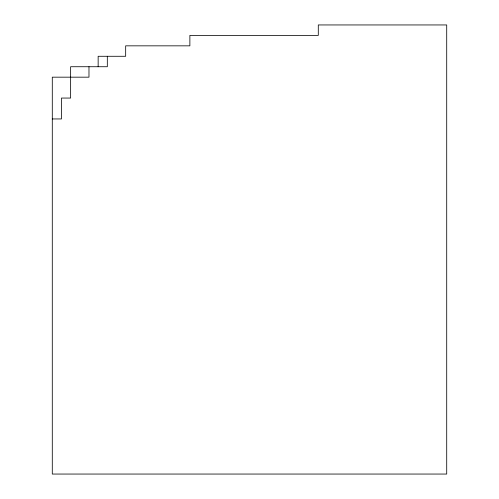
<?xml version="1.0" encoding="UTF-8"?>
<svg xmlns="http://www.w3.org/2000/svg" width="499" height="499" viewBox="0 0 499 499"><rect width="100%" height="100%" fill="white"/><g stroke="black" fill="none" stroke-linecap="round" stroke-linejoin="round"><path stroke-width="0.75" d="M52.289 118.949L61.458 118.949L61.458 98.06L70.633 98.06L70.633 66.729L107.322 66.729L107.322 56.281M98.147 66.729L98.147 56.281L125.667 56.281L125.667 45.839L189.876 45.839L189.876 35.392L318.293 35.392L318.293 24.95L446.711 24.95L446.711 474.05L52.289 474.05L52.289 77.17L88.978 77.17L88.978 66.729"/></g></svg>
